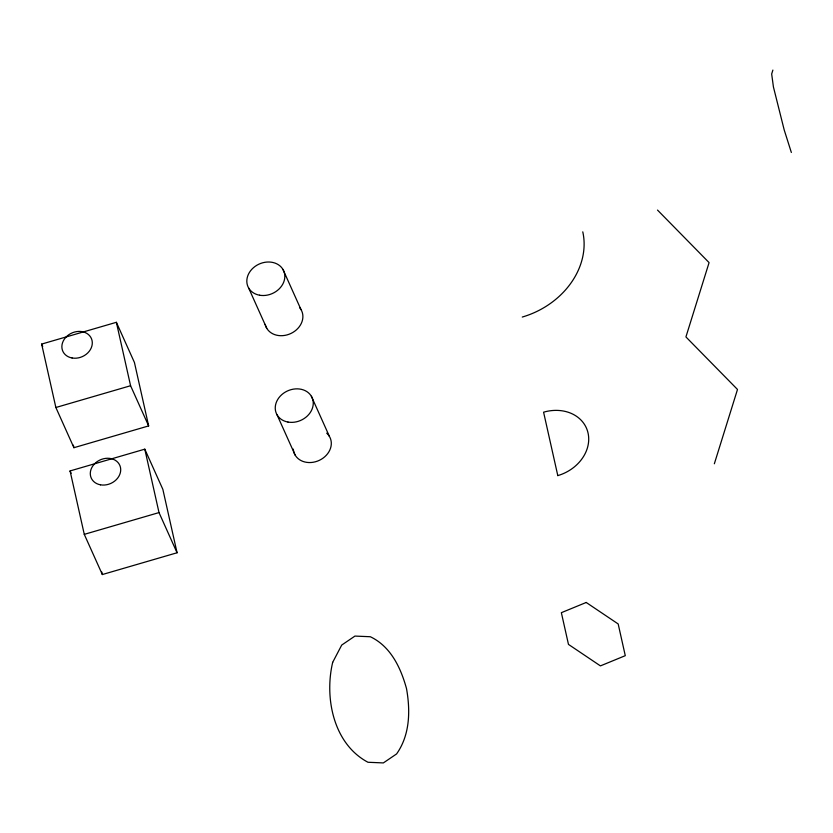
<?xml version="1.0" encoding="UTF-8"?>
<svg xmlns="http://www.w3.org/2000/svg" width="833" height="833" viewBox="0 0 833 833"><rect width="100%" height="100%" fill="white"/><g stroke="black" fill="none" stroke-linecap="round" stroke-linejoin="round"><path stroke-width="1.25" d="M772.889 70.076L771.67 73.991L773.43 86.965L784.197 129.917L791.35 152.47M714.35 463.773L737.497 389.459L685.923 336.928L709.081 262.614L657.508 210.072M41.65 344.081L116.37 322.309L134.436 362.49L148.649 425.913L73.918 447.696L55.863 407.504L41.65 344.081L42.712 346.445M55.863 407.504L130.583 385.731L148.649 425.913M70.076 470.937L144.796 449.164L162.852 489.346L177.065 552.768L102.344 574.541L84.279 534.359L70.076 470.937L71.138 473.3M84.279 534.359L159.009 512.587L177.065 552.768M282.949 269.392L301.005 309.584M311.365 396.248L329.431 436.43M248.703 288.124L266.758 328.306M277.118 414.969L295.184 455.162M116.37 322.309L130.583 385.731M144.796 449.164L159.009 512.587M73.356 445.155L73.918 447.696M101.772 572.011L102.344 574.541M582.777 231.845A78.177 64.578 -24.2 0 1 522.27 317.05M326.703 433.15A19.544 16.15 -24.2 0 1 319.435 460.285A19.544 16.15 -24.2 0 1 293.32 449.122M299.786 307.846A19.544 16.15 -24.2 0 1 291.009 333.429A19.544 16.15 -24.2 0 1 265.196 324.381M332.679 662.35C324.276 697.835 333.398 743.942 367.978 762.268L383.357 762.924L396.581 753.938C410.044 734.914 410.44 710.757 406.514 688.61C400.808 667.847 390.76 646.439 370.321 636.735L354.941 636.079L341.717 645.065L332.679 662.35M586.213 602.467L561.359 612.682L568.47 644.398L600.426 665.89L625.281 655.675L618.18 623.959L586.213 602.467M557.798 475.612L543.585 412.189A39.089 32.289 -24.2 0 1 588.046 433.014A39.089 32.289 -24.2 0 1 557.798 475.612M287.979 422.06A19.544 16.15 -24.2 0 0 312.927 400.163A19.544 16.15 -24.2 0 0 281.825 394.603A19.544 16.15 -24.2 0 0 287.979 422.06M259.563 295.215A19.544 16.15 -24.2 0 0 284.501 273.318A19.544 16.15 -24.2 0 0 253.409 267.747A19.544 16.15 -24.2 0 0 259.563 295.215M100.501 484.827A15.64 12.912 -24.2 0 0 120.452 467.313A15.64 12.912 -24.2 0 0 95.576 462.856A15.64 12.912 -24.2 0 0 100.501 484.827M72.075 357.982A15.64 12.912 -24.2 0 0 92.036 340.458A15.64 12.912 -24.2 0 0 67.15 336.011A15.64 12.912 -24.2 0 0 72.075 357.982"/></g></svg>
